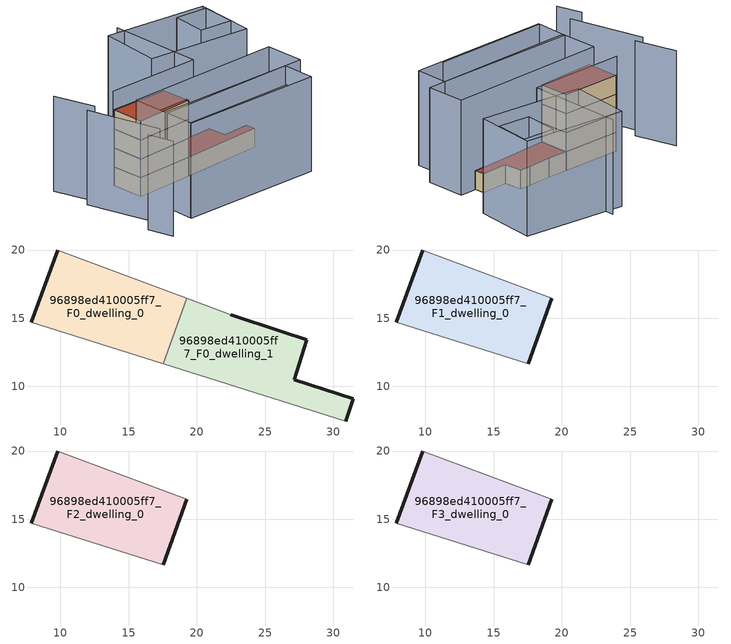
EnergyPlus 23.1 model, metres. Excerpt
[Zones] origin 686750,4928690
96898ed410005ff7_F0_dwelling_0
 floor ground (EU_floor_Construction): 17.52,11.68 19.25,16.46 9.8,20 7.86,14.71 z0
 wall outside (EU_wall_Construction): 7.86,14.71 9.8,20 z0:3
 wall adiabatic (EU_wall_Construction): 17.52,11.68 7.86,14.71 / 9.8,20 19.25,16.46 z0:3
 wall to 96898ed410005ff7_F0_dwelling_1 (EU_wall_Construction): 19.25,16.46 17.52,11.68 z0:3
96898ed410005ff7_F0_dwelling_1
 floor ground (EU_floor_Construction): 30.94,7.46 31.47,9.11 27.15,10.49 28.08,13.41 26.27,13.99 22.48,15.24 19.25,16.46 17.52,11.68 z0
 wall outside (EU_wall_Construction): 22.48,15.24 26.27,13.99 28.08,13.41 27.15,10.49 31.47,9.11 30.94,7.46 z0:3
 wall adiabatic (EU_wall_Construction): 30.94,7.46 17.52,11.68 / 19.25,16.46 22.48,15.24 z0:3
 roof outside (EU_roof_Construction): 28.08,13.41 27.15,10.49 31.47,9.11 30.94,7.46 17.52,11.68 19.25,16.46 22.48,15.24 26.27,13.99 z3
96898ed410005ff7_F1_dwelling_0
 floor to 96898ed410005ff7_F0_dwelling_0 (EU_floor_Construction): 17.52,11.68 19.25,16.46 9.8,20 7.86,14.71 z3
 wall outside (EU_wall_Construction): 19.25,16.46 17.52,11.68 / 7.86,14.71 9.8,20 z3:6
 wall adiabatic (EU_wall_Construction): 17.52,11.68 7.86,14.71 / 9.8,20 19.25,16.46 z3:6
96898ed410005ff7_F2_dwelling_0
 floor to 96898ed410005ff7_F1_dwelling_0 (EU_floor_Construction): 17.52,11.68 19.25,16.46 9.8,20 7.86,14.71 z6
 wall outside (EU_wall_Construction): 19.25,16.46 17.52,11.68 / 7.86,14.71 9.8,20 z6:9
 wall adiabatic (EU_wall_Construction): 17.52,11.68 7.86,14.71 / 9.8,20 19.25,16.46 z6:9
96898ed410005ff7_F3_dwelling_0
 floor to 96898ed410005ff7_F2_dwelling_0 (EU_floor_Construction): 17.52,11.68 19.25,16.46 9.8,20 7.86,14.71 z9
 wall outside (EU_wall_Construction): 19.25,16.46 17.52,11.68 / 7.86,14.71 9.8,20 z9:12
 wall adiabatic (EU_wall_Construction): 17.52,11.68 7.86,14.71 / 9.8,20 19.25,16.46 z9:12
 roof outside (EU_roof_Construction): 19.25,16.46 17.52,11.68 7.86,14.71 9.8,20 z12
shading: 4.3,5.01 22.51,-1.69 / -2.2,8.77 -2.72,4.49 / 2,20.55 0.48,8.14 / 4.29,27.03 3.62,20.07 / 30.33,29.22 24.76,14.38 / 24.76,14.38 9.7,20.04 / 6.12,9.98 28.64,1.49 / 28.64,1.49 26.71,-3.64 / 26.71,-3.64 4.19,4.85 / 4.19,4.85 6.12,9.98 / 31.51,0.47 5.98,9.58 / 5.98,9.58 8.13,15.6 / 8.13,15.6 33.66,6.49 / 33.66,6.49 31.51,0.47 / 42.13,20.64 39.63,15.48 / 39.63,15.48 34.71,17.86 / 34.71,17.86 37.21,23.02 / 37.21,23.02 42.13,20.64 / 27.16,29.17 42.68,21.4 / 42.68,21.4 38.08,12.19 / 38.08,12.19 22.55,19.96 / 22.55,19.96 27.16,29.17 z0:15
[Building]
EU S2 Campaign: North Axis=0; Terrain=City; Solar Distribution=FullExterior
[Site:Location]
Bologna: Latitude=44.5; Longitude=11.25; Time Zone=1; Elevation=37
[SizingPeriod:WeatherFileDays]
AnnualSizingPeriod: Begin Month=1; Begin Day of Month=1; End Month=12; End Day of Month=31; Day of Week for Start Day=Monday; Use Weather File Daylight Saving Period=No; Use Weather File Rain and Snow Indicators=No
[MATERIAL]
EU_InternalMass_Material: Roughness=MediumRough; Thickness=0.1; Conductivity=1; Density=1800; Specific Heat=900; Thermal Absorptance=0.9; Solar Absorptance=0.7; Visible Absorptance=0.7
[MATERIAL:NOMASS] Roughness=MediumRough; Thermal Absorptance=0.9; Solar Absorptance=0.7; Visible Absorptance=0.7
Name | Thermal Resistance
EU_wall_NoMass | 0.937881
EU_roof_NoMass | 0.548572
EU_floor_NoMass | 0.71348
[CONSTRUCTION]
EU_wall_Construction: EU_wall_NoMass
EU_roof_Construction: EU_roof_NoMass
EU_floor_Construction: EU_floor_NoMass
EU_InternalMass_Construction: EU_InternalMass_Material
[ZONE] Type=1; Multiplier=1; Ceiling Height=autocalculate; Floor Area=autocalculate; Part of Total Floor Area=Yes
Name | Volume
96898ed410005ff7_F0_dwelling_0; 96898ed410005ff7_F1_dwelling_0; 96898ed410005ff7_F2_dwelling_0; 96898ed410005ff7_F3_dwelling_0 | 162.386
96898ed410005ff7_F0_dwelling_1 | 162.385
[INTERNALMASS] Construction=EU_InternalMass_Construction
Name | Zone or ZoneList | Surface Area
96898ed410005ff7_F0_dwelling_0_EU_InternalMass | 96898ed410005ff7_F0_dwelling_0 | 54.1287
96898ed410005ff7_F0_dwelling_1_EU_InternalMass | 96898ed410005ff7_F0_dwelling_1 | 54.1282
96898ed410005ff7_F1_dwelling_0_EU_InternalMass | 96898ed410005ff7_F1_dwelling_0 | 108.261
96898ed410005ff7_F2_dwelling_0_EU_InternalMass | 96898ed410005ff7_F2_dwelling_0 | 108.261
96898ed410005ff7_F3_dwelling_0_EU_InternalMass | 96898ed410005ff7_F3_dwelling_0 | 108.261
[OTHEREQUIPMENT] Fuel Type=Electricity; Design Level Calculation Method=Watts/Area; Power per Zone Floor Area=1; Fraction Latent=0; Fraction Radiant=0; Fraction Lost=0; Carbon Dioxide Generation Rate=0; EndUse Subcategory=EU_Step8_InternalGains
Name | Zone or ZoneList or Space or SpaceList | Schedule
EU_Step8_InternalGain_96898ed410005ff7_F0_dwelling_0_f000 | 96898ed410005ff7_F0_dwelling_0 | EU_Step8_GainSchedule_96898ed410005ff7_F0_dwelling_0_f000
EU_Step8_InternalGain_96898ed410005ff7_F0_dwelling_1_f000 | 96898ed410005ff7_F0_dwelling_1 | EU_Step8_GainSchedule_96898ed410005ff7_F0_dwelling_1_f000
EU_Step8_InternalGain_96898ed410005ff7_F1_dwelling_0_f000 | 96898ed410005ff7_F1_dwelling_0 | EU_Step8_GainSchedule_96898ed410005ff7_F1_dwelling_0_f000
EU_Step8_InternalGain_96898ed410005ff7_F2_dwelling_0_f000 | 96898ed410005ff7_F2_dwelling_0 | EU_Step8_GainSchedule_96898ed410005ff7_F2_dwelling_0_f000
EU_Step8_InternalGain_96898ed410005ff7_F3_dwelling_0_f000 | 96898ed410005ff7_F3_dwelling_0 | EU_Step8_GainSchedule_96898ed410005ff7_F3_dwelling_0_f000
[ZONEVENTILATION:DESIGNFLOWRATE] Schedule=EU_AlwaysOn; Design Flow Rate Calculation Method=AirChanges/Hour; Air Changes per Hour=0.687892; Ventilation Type=Natural; Fan Pressure Rise=0; Fan Total Efficiency=1; Constant Term Coefficient=1; Temperature Term Coefficient=0; Velocity Term Coefficient=0; Velocity Squared Term Coefficient=0; Minimum Indoor Temperature=-100; Maximum Indoor Temperature=100; Delta Temperature=-100; Minimum Outdoor Temperature=-100; Maximum Outdoor Temperature=100; Maximum Wind Speed=40
Name | Zone or ZoneList or Space or SpaceList
EU_ConstantAir_96898ed410005ff7_F0_dwelling_0 | 96898ed410005ff7_F0_dwelling_0
EU_ConstantAir_96898ed410005ff7_F0_dwelling_1 | 96898ed410005ff7_F0_dwelling_1
EU_ConstantAir_96898ed410005ff7_F1_dwelling_0 | 96898ed410005ff7_F1_dwelling_0
EU_ConstantAir_96898ed410005ff7_F2_dwelling_0 | 96898ed410005ff7_F2_dwelling_0
EU_ConstantAir_96898ed410005ff7_F3_dwelling_0 | 96898ed410005ff7_F3_dwelling_0
[SIZING:ZONE] Zone Cooling Design Supply Air Temperature Input Method=SupplyAirTemperature; Zone Cooling Design Supply Air Temperature=13; Zone Heating Design Supply Air Temperature Input Method=SupplyAirTemperature; Zone Heating Design Supply Air Temperature=50; Zone Cooling Design Supply Air Humidity Ratio=0.008; Zone Heating Design Supply Air Humidity Ratio=0.008; Cooling Design Air Flow Method=DesignDay; Cooling Design Air Flow Rate=0; Cooling Minimum Air Flow per Zone Floor Area=0.000762; Cooling Minimum Air Flow=0; Cooling Minimum Air Flow Fraction=0.2; Heating Design Air Flow Method=DesignDay; Heating Design Air Flow Rate=0; Heating Maximum Air Flow per Zone Floor Area=0.002032; Heating Maximum Air Flow=0.141576; Heating Maximum Air Flow Fraction=0.3; Account for Dedicated Outdoor Air System=No; Dedicated Outdoor Air System Control Strategy=NeutralSupplyAir; Dedicated Outdoor Air Low Setpoint Temperature for Design=autosize; Dedicated Outdoor Air High Setpoint Temperature for Design=autosize; Zone Load Sizing Method=Sensible Load Only No Latent Load; Zone Latent Cooling Design Supply Air Humidity Ratio Input Method=HumidityRatioDifference; Zone Cooling Design Supply Air Humidity Ratio Difference=0.005; Zone Latent Heating Design Supply Air Humidity Ratio Input Method=HumidityRatioDifference; Zone Humidification Design Supply Air Humidity Ratio Difference=0.005
96898ed410005ff7_F0_dwelling_0; 96898ed410005ff7_F0_dwelling_1; 96898ed410005ff7_F1_dwelling_0; 96898ed410005ff7_F2_dwelling_0; 96898ed410005ff7_F3_dwelling_0
[ThermostatSetpoint:DualSetpoint] Heating Setpoint Temperature Schedule=HVACTemplate-Always 20; Cooling Setpoint Temperature Schedule=HVACTemplate-Always 50
EU_HeatOnly_96898ed410005ff7_F0_dwelling_0 Dual SP Control; EU_HeatOnly_96898ed410005ff7_F0_dwelling_1 Dual SP Control; EU_HeatOnly_96898ed410005ff7_F1_dwelling_0 Dual SP Control; EU_HeatOnly_96898ed410005ff7_F2_dwelling_0 Dual SP Control; EU_HeatOnly_96898ed410005ff7_F3_dwelling_0 Dual SP Control
[ZoneControl:Thermostat] Control Type Schedule=HVACTemplate-Always 4
Name | Zone or ZoneList | Control
96898ed410005ff7_F0_dwelling_0 Thermostat | 96898ed410005ff7_F0_dwelling_0 | EU_HeatOnly_96898ed410005ff7_F0_dwelling_0 Dual SP Control
96898ed410005ff7_F0_dwelling_1 Thermostat | 96898ed410005ff7_F0_dwelling_1 | EU_HeatOnly_96898ed410005ff7_F0_dwelling_1 Dual SP Control
96898ed410005ff7_F1_dwelling_0 Thermostat | 96898ed410005ff7_F1_dwelling_0 | EU_HeatOnly_96898ed410005ff7_F1_dwelling_0 Dual SP Control
96898ed410005ff7_F2_dwelling_0 Thermostat | 96898ed410005ff7_F2_dwelling_0 | EU_HeatOnly_96898ed410005ff7_F2_dwelling_0 Dual SP Control
96898ed410005ff7_F3_dwelling_0 Thermostat | 96898ed410005ff7_F3_dwelling_0 | EU_HeatOnly_96898ed410005ff7_F3_dwelling_0 Dual SP Control
[Zone equipment]
96898ed410005ff7_F0_dwelling_0: 96898ed410005ff7_F0_dwelling_0 Ideal Loads Air System
96898ed410005ff7_F0_dwelling_1: 96898ed410005ff7_F0_dwelling_1 Ideal Loads Air System
96898ed410005ff7_F1_dwelling_0: 96898ed410005ff7_F1_dwelling_0 Ideal Loads Air System
96898ed410005ff7_F2_dwelling_0: 96898ed410005ff7_F2_dwelling_0 Ideal Loads Air System
96898ed410005ff7_F3_dwelling_0: 96898ed410005ff7_F3_dwelling_0 Ideal Loads Air System
[ZoneHVAC:IdealLoadsAirSystem] Availability Schedule=EU_AlwaysOn; Maximum Heating Supply Air Temperature [C]=50; Minimum Cooling Supply Air Temperature [C]=13; Maximum Heating Supply Air Humidity Ratio [kg-H20/kg-air]=0.0156; Minimum Cooling Supply Air Humidity Ratio [kg-H20/kg-air]=0.0077; Heating Limit=NoLimit; Cooling Limit=NoLimit; Heating Availability Schedule=EU_AlwaysOn; Cooling Availability Schedule=EU_CoolingOff; Dehumidification Control Type=ConstantSensibleHeatRatio; Cooling Sensible Heat Ratio=0.7; Humidification Control Type=None; Demand Controlled Ventilation Type=None; Outdoor Air Economizer Type=NoEconomizer; Heat Recovery Type=None; Sensible Heat Recovery Effectiveness=0.7; Latent Heat Recovery Effectiveness=0.65
96898ed410005ff7_F0_dwelling_0 Ideal Loads Air System; 96898ed410005ff7_F0_dwelling_1 Ideal Loads Air System; 96898ed410005ff7_F1_dwelling_0 Ideal Loads Air System; 96898ed410005ff7_F2_dwelling_0 Ideal Loads Air System; 96898ed410005ff7_F3_dwelling_0 Ideal Loads Air System
[SCHEDULE:CONSTANT]
Name | Hourly Value
EU_AlwaysOn | 1
EU_CoolingOff | 0
[SCHEDULE:FILE] Column Number=1; Rows to Skip at Top=0; Number of Hours of Data=8760; Column Separator=Comma; Interpolate to Timestep=No; Minutes per Item=60; Adjust Schedule for Daylight Savings=Yes
Name | File
EU_Step8_GainSchedule_96898ed410005ff7_F0_dwelling_0_f000 | ../../schedules/96898ed410005ff7/96898ed410005ff7_F0_dwelling_0_f000_gain.csv
EU_Step8_GainSchedule_96898ed410005ff7_F0_dwelling_1_f000 | ../../schedules/96898ed410005ff7/96898ed410005ff7_F0_dwelling_1_f000_gain.csv
EU_Step8_GainSchedule_96898ed410005ff7_F1_dwelling_0_f000 | ../../schedules/96898ed410005ff7/96898ed410005ff7_F1_dwelling_0_f000_gain.csv
EU_Step8_GainSchedule_96898ed410005ff7_F2_dwelling_0_f000 | ../../schedules/96898ed410005ff7/96898ed410005ff7_F2_dwelling_0_f000_gain.csv
EU_Step8_GainSchedule_96898ed410005ff7_F3_dwelling_0_f000 | ../../schedules/96898ed410005ff7/96898ed410005ff7_F3_dwelling_0_f000_gain.csv
[Schedule:Compact]
HVACTemplate-Always 20: Through: 12/31, For: AllDays, Until: 24:00, 20
HVACTemplate-Always 50: Through: 12/31, For: AllDays, Until: 24:00, 50
HVACTemplate-Always 4: Through: 12/31, For: AllDays, Until: 24:00, 4
